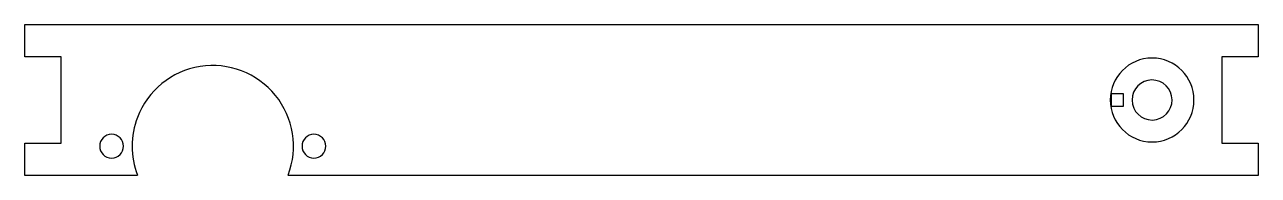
# Model space of a CAD drawing. Extents: x -107 to 107, y -13 to 13.
import ezdxf

# ---------------------------------------------------------------- set-up
doc = ezdxf.new("R2010")
doc.units = 0

msp = doc.modelspace()

# ---------------------------------------------------------------- linework, layer by layer
at = {"color": 1}
for p, q in [((-106.705, 13), (-106.702, 13.015)), ((-106.705, 7.5), (-106.705, 13)), ((-106.702, 13.015), (-106.694, 13.027)), ((-106.694, 13.027), (-106.682, 13.035)), ((-106.682, 13.035), (-106.667, 13.038)), ((-106.667, 13.038), (106.667, 13.038)), ((106.667, 13.038), (106.682, 13.035)), ((106.682, 13.035), (106.694, 13.027)), ((106.694, 13.027), (106.702, 13.015)), ((106.702, 13.015), (106.705, 13)), ((106.705, 13), (106.705, 7.5)), ((-106.702, 7.485), (-106.705, 7.5)), ((-106.694, 7.473), (-106.702, 7.485)), ((-106.682, 7.465), (-106.694, 7.473)), ((-106.667, 7.462), (-106.682, 7.465)), ((-100.365, 7.462), (-106.667, 7.462)), ((-100.365, -7.462), (-100.365, 7.462)), ((106.667, 7.462), (100.365, 7.462)), ((100.365, 7.462), (100.365, -7.462)), ((106.682, 7.465), (106.667, 7.462)), ((106.694, 7.473), (106.682, 7.465)), ((106.702, 7.485), (106.694, 7.473)), ((106.705, 7.5), (106.702, 7.485)), ((83.389, 1.062), (81.265, 1.062)), ((81.265, 1.062), (81.265, -1.062)), ((83.389, -0.062), (83.389, 1.062)), ((81.265, -1.062), (83.389, -1.062)), ((83.389, -1.062), (83.389, -0.062)), ((-106.705, -7.5), (-106.702, -7.485)), ((-106.705, -13), (-106.705, -7.5)), ((-106.702, -7.485), (-106.694, -7.473)), ((-106.694, -7.473), (-106.682, -7.465)), ((-106.682, -7.465), (-106.667, -7.462)), ((-106.667, -7.462), (-100.365, -7.462)), ((100.365, -7.462), (106.667, -7.462)), ((106.667, -7.462), (106.682, -7.465)), ((106.682, -7.465), (106.694, -7.473)), ((106.694, -7.473), (106.702, -7.485)), ((106.702, -7.485), (106.705, -7.5)), ((106.705, -7.5), (106.705, -13)), ((-106.702, -13.015), (-106.705, -13)), ((-106.694, -13.027), (-106.702, -13.015)), ((-106.682, -13.035), (-106.694, -13.027)), ((-106.667, -13.038), (-106.682, -13.035)), ((-87.243, -13.038), (-106.667, -13.038)), ((-87.229, -13.035), (-87.243, -13.038)), ((-87.217, -13.027), (-87.229, -13.035)), ((-87.208, -13.015), (-87.217, -13.027)), ((-87.208, -12.986), (-87.205, -13.001)), ((-87.205, -13.001), (-87.208, -13.015)), ((-61.128, -13.001), (-61.126, -12.986)), ((-61.125, -13.015), (-61.128, -13.001)), ((-61.117, -13.027), (-61.125, -13.015)), ((-61.104, -13.035), (-61.117, -13.027)), ((-61.09, -13.038), (-61.104, -13.035)), ((106.667, -13.038), (-61.09, -13.038)), ((106.682, -13.035), (106.667, -13.038)), ((106.694, -13.027), (106.682, -13.035)), ((106.702, -13.015), (106.694, -13.027)), ((106.705, -13), (106.702, -13.015))]:
    msp.add_line(p, q, dxfattribs=at)
at = {"color": 0}
for start, end in [(0, 180), (180, 0)]:
    msp.add_arc((88.327, 0), 7.25, start, end, dxfattribs=at)
at = {"color": 1}
for centre, radius, start, end in [((-74.167, -8), 13.962, -20.92482, 159.07518), ((88.327, 0), 3.462, 0.71818, -180), ((88.327, 0), 3.462, -179.28182, 0.71818), ((88.327, 0), 3.462, 180, -179.28182), ((-74.167, -8), 13.962, 159.07518, 180), ((-91.667, -8), 2.062, 0, 180), ((-56.667, -8), 2.062, 0, 180), ((-91.667, -8), 2.062, 180, 0), ((-74.167, -8), 13.962, 180, -159.07516), ((-56.667, -8), 2.062, 180, 0)]:
    msp.add_arc(centre, radius, start, end, dxfattribs=at)

doc.saveas('drawing.dxf')
